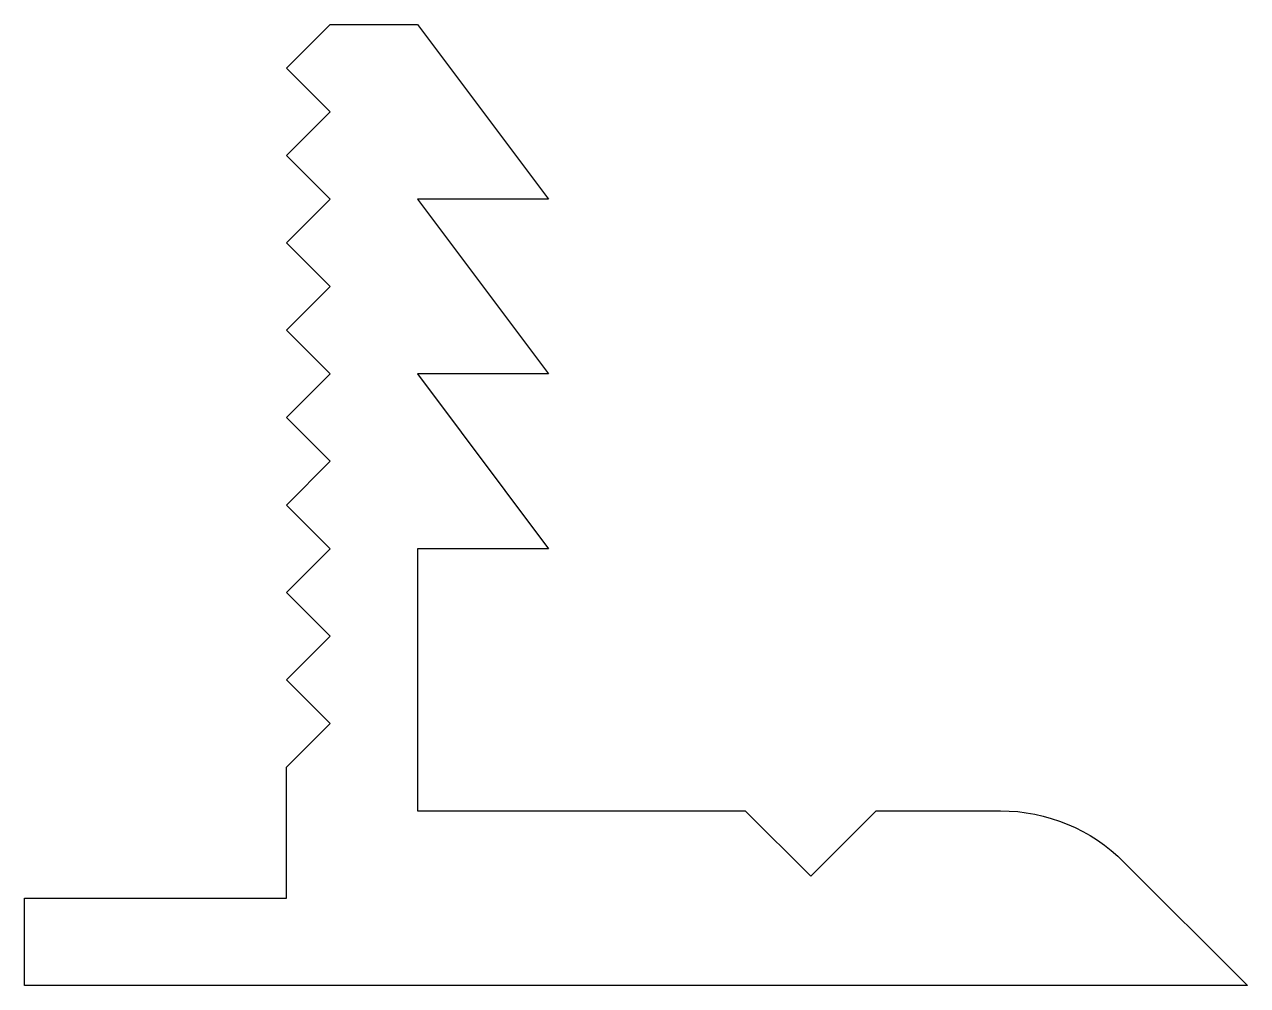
# Model space of a CAD drawing. Extents: x 256.4 to 270.4, y 246.9 to 257.9.
import ezdxf

# ---------------------------------------------------------------- set-up
doc = ezdxf.new("R2010")
doc.units = 0
doc.layers.add('ANA', color=220, linetype='CONTINUOUS')

msp = doc.modelspace()

# ---------------------------------------------------------------- linework, layer by layer
at = {"layer": 'ANA'}
msp.add_lwpolyline([(259.902, 252.91), (259.402, 253.41), (259.902, 253.91), (259.402, 254.41), (259.902, 254.91), (259.402, 255.41), (259.902, 255.91), (259.402, 256.41), (259.902, 256.91), (259.402, 257.41), (259.902, 257.91), (260.902, 257.91), (262.402, 255.91), (260.902, 255.91), (262.402, 253.91), (260.902, 253.91), (262.402, 251.91), (260.902, 251.91), (260.902, 248.91), (264.652, 248.91), (265.402, 248.16), (266.152, 248.91), (267.574, 248.91, -0.198912), (268.988, 248.324), (270.402, 246.91), (256.402, 246.91), (256.402, 247.91), (259.402, 247.91), (259.402, 249.41), (259.902, 249.91), (259.402, 250.41), (259.902, 250.91), (259.402, 251.41), (259.902, 251.91), (259.402, 252.41)], format="xyb", close=True, dxfattribs=at)

doc.saveas('drawing.dxf')
